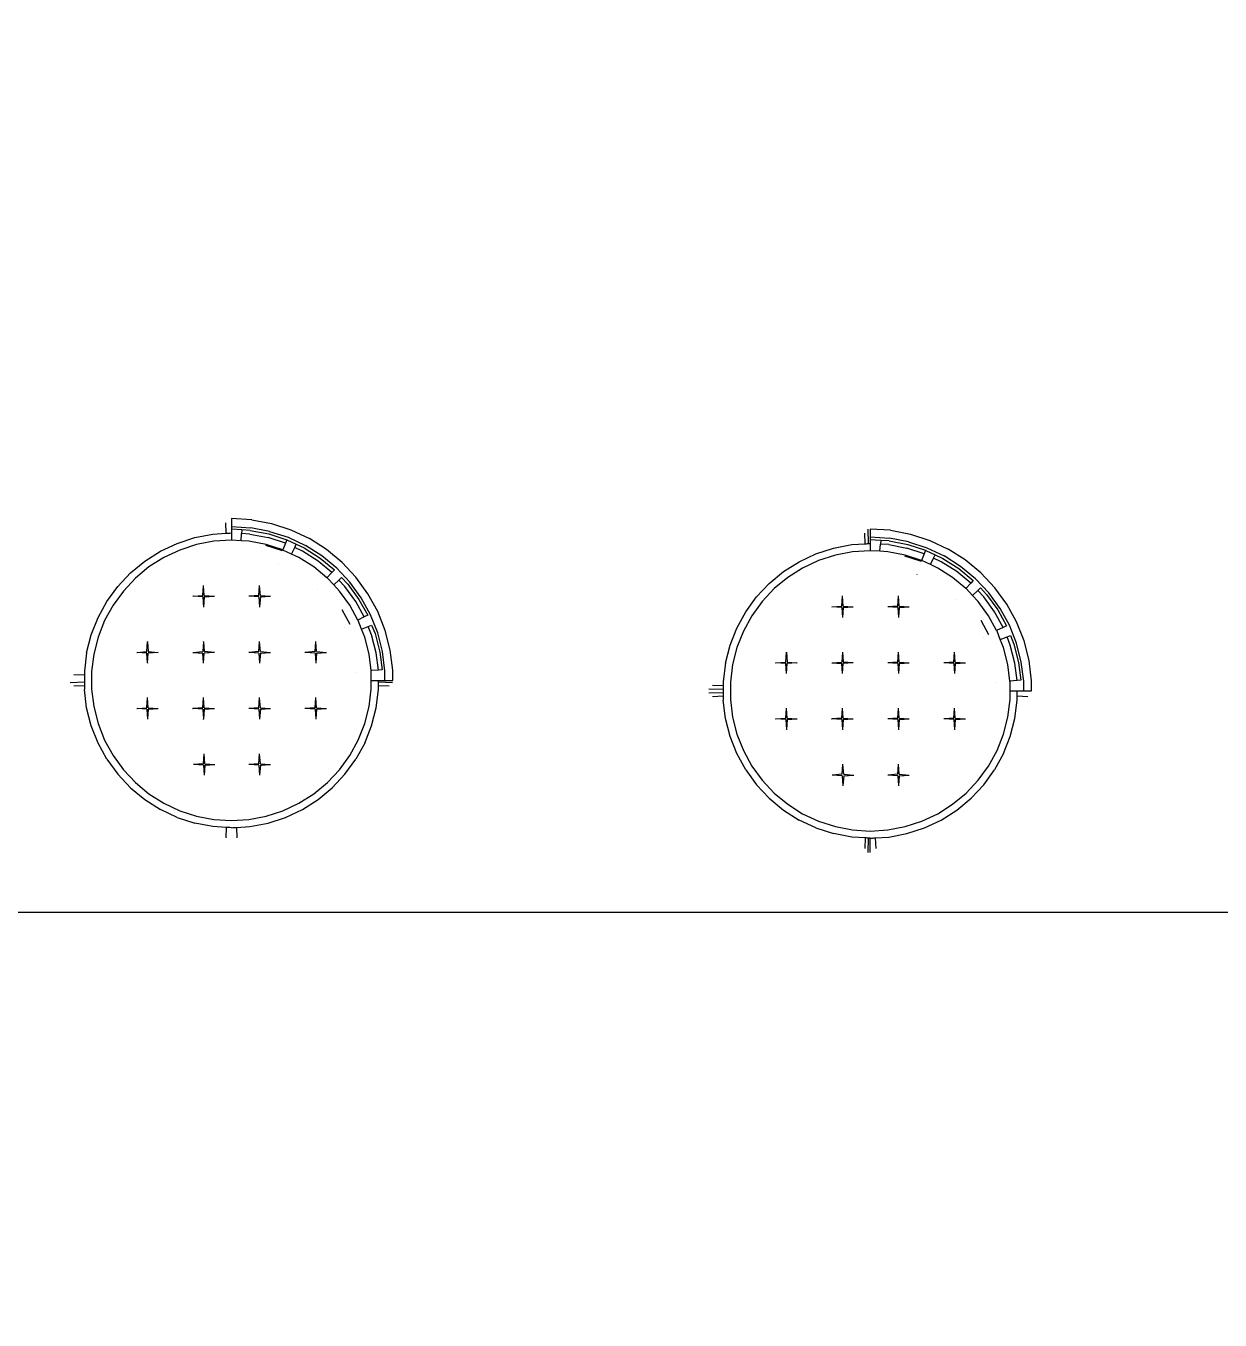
# Model space of a CAD drawing. Header units: millimetres. Extents: x -1966 to 205283, y -140015 to 7000.
# Drawn here: x 94343 to 96004, y -16524 to -14724 of the extents above; entities that cross this region are included whole.
import ezdxf

# ---------------------------------------------------------------- set-up
doc = ezdxf.new("R2010")
doc.units = ezdxf.units.MM
doc.header["$LTSCALE"] = 1000
doc.layers.add('草图平面 01', color=7, linetype='Continuous')

msp = doc.modelspace()

# ---------------------------------------------------------------- hatches: boundary and pattern name
h = msp.add_hatch()
h.set_pattern_fill('ANSI32', color=256)
h.set_pattern_definition([(45, (-300.8124, 21923.082), (-3.36759605, 3.36759605), []), (45, (-298.5674, 21923.082), (-3.36759605, 3.36759605), [])])
h.paths.add_polyline_path([(91775.1, -11556.3), (85475.1, -11556.3), (85475.1, -14456.3), (85675.1, -14456.3), (85675.1, -13956.3), (85675.1, -11756.3), (91775.1, -11756.3)])
h.paths.add_polyline_path([(85475.1, -17576.5), (85475.1, -17713.6, 0.468176), (88775.1, -22150.7), (90477.3, -25756.3), (91477.3, -25756.3), (96875.1, -25756.3), (96875.1, -25656.3), (96875.1, -25556.3), (90698.4, -25556.3), (90602.7, -25556.3), (88975.1, -22156.3), (88975.1, -21156.3), (88775.1, -21156.3), (88775.1, -21950.4, -0.465706), (85665.7, -17776.5), (87775.1, -17776.5), (87775.1, -17576.5), (85668.5, -17576.5), (85675.1, -17076.5), (85675.1, -15356.3), (85475.1, -15356.3)])
h.paths.add_polyline_path([(100725.1, -25556.3), (98875.1, -25556.3), (98875.1, -25756.3), (101675.1, -25756.3), (101675.1, -25356.3), (101475.1, -25356.3), (101475.1, -25556.3)])
h.paths.add_polyline_path([(101675.1, -11556.3), (101275.1, -11556.3), (101275.1, -11756.3), (101475.1, -11756.3), (101475.1, -11956.3), (101675.1, -11956.3)])

# ---------------------------------------------------------------- linework, layer by layer
for p, q in [((94621.6, -15429.3), (94621.1, -15414.6)), ((94628.8, -15408.9), (94628.8, -15419.8)), ((94657, -15410.6), (94628.8, -15408.9)), ((94628.8, -15419.8), (94628.8, -15423.7)), ((94628.8, -15419.8), (94655.6, -15421.5)), ((94643.4, -15424.7), (94628.8, -15423.7)), ((94628.8, -15423.7), (94628.8, -15428.9)), ((94643.4, -15424.7), (94643, -15429.8)), ((94655.1, -15425.4), (94643.4, -15424.7)), ((94655.1, -15425.4), (94681, -15430.3)), ((94682, -15426.6), (94655.6, -15421.5)), ((94657, -15410.6), (94684.7, -15415.9)), ((94684.7, -15415.9), (94711.6, -15424.7)), ((94711.6, -15424.7), (94737.2, -15436.7)), ((95515.3, -15443.6), (95514.6, -15423.8)), ((95517.5, -15423.5), (95517.5, -15434.4)), ((95545.7, -15425.2), (95517.5, -15423.5)), ((95545.7, -15425.2), (95573.4, -15430.5)), ((94530, -15454.2), (94553.3, -15443.3)), ((94553.3, -15443.3), (94577.8, -15435.3)), ((94577.8, -15435.3), (94603.1, -15430.5)), ((94604.3, -15440.4), (94580.3, -15445)), ((94603.1, -15430.5), (94621.6, -15429.3)), ((94628.8, -15438.9), (94604.3, -15440.4)), ((94621.6, -15429.3), (94621.9, -15429.3)), ((94621.9, -15429.3), (94622.6, -15429.3)), ((94622.6, -15429.3), (94623.7, -15429.2)), ((94623.7, -15429.2), (94625.1, -15429.1)), ((94625.1, -15429.1), (94626.6, -15429)), ((94626.6, -15429), (94628.8, -15428.9)), ((94628.8, -15428.9), (94628.8, -15438.9)), ((94642.3, -15439.7), (94628.8, -15438.9)), ((94642.3, -15439.7), (94643, -15429.8)), ((94653.2, -15440.4), (94642.3, -15439.7)), ((94654.5, -15430.5), (94643, -15429.8)), ((94677.3, -15445), (94653.2, -15440.4)), ((94654.5, -15430.5), (94679.7, -15435.3)), ((94703.9, -15443.2), (94679.7, -15435.3)), ((94681, -15430.3), (94705.8, -15438.4)), ((94682, -15426.6), (94707.6, -15434.9)), ((94703.9, -15443.2), (94700.2, -15452.5)), ((94705.8, -15438.4), (94703.9, -15443.2)), ((94705.8, -15438.4), (94706.1, -15438.5)), ((94706.1, -15438.5), (94719.1, -15444.6)), ((94707.6, -15434.9), (94731.9, -15446.3)), ((94761, -15451.8), (94737.2, -15436.7)), ((95491.8, -15445.1), (95510.3, -15443.9)), ((95510.3, -15443.9), (95509.8, -15429.2)), ((95510.3, -15443.9), (95510.6, -15443.9)), ((95510.6, -15443.9), (95511.3, -15443.9)), ((95511.3, -15443.9), (95512.4, -15443.8)), ((95512.4, -15443.8), (95513.8, -15443.7)), ((95513.8, -15443.7), (95515.3, -15443.6)), ((95515.3, -15443.6), (95517.5, -15443.5)), ((95517.5, -15434.4), (95517.5, -15438.3)), ((95517.5, -15434.4), (95544.3, -15436.1)), ((95532.1, -15439.3), (95517.5, -15438.3)), ((95517.5, -15438.3), (95517.5, -15443.5)), ((95517.5, -15443.5), (95517.5, -15453.5)), ((95531, -15454.3), (95531.7, -15444.4)), ((95532.1, -15439.3), (95531.7, -15444.4)), ((95543.2, -15445.1), (95531.7, -15444.4)), ((95543.8, -15440), (95532.1, -15439.3)), ((95543.8, -15440), (95569.7, -15444.9)), ((95570.7, -15441.2), (95544.3, -15436.1)), ((95570.7, -15441.2), (95596.3, -15449.5)), ((95573.4, -15430.5), (95600.3, -15439.3)), ((95600.3, -15439.3), (95625.9, -15451.3)), ((94508.3, -15468), (94530, -15454.2)), ((94557, -15452.6), (94534.8, -15463)), ((94580.3, -15445), (94557, -15452.6)), ((94700, -15453.9), (94676.9, -15446.4)), ((94700.2, -15452.5), (94677.3, -15445)), ((94700.5, -15452.6), (94700.2, -15452.5)), ((94712.5, -15458.2), (94700.5, -15452.6)), ((94712.5, -15458.2), (94716.8, -15449.2)), ((94722.7, -15463), (94712.5, -15458.2)), ((94716.8, -15449.2), (94719.1, -15444.6)), ((94727.5, -15454.2), (94716.8, -15449.2)), ((94719.1, -15444.6), (94730, -15449.7)), ((94749.3, -15468), (94727.5, -15454.2)), ((94730, -15449.7), (94752.3, -15463.9)), ((94754.6, -15460.7), (94731.9, -15446.3)), ((94775.3, -15477.9), (94754.6, -15460.7)), ((94782.8, -15469.9), (94761, -15451.8)), ((95418.7, -15468.8), (95442, -15457.9)), ((95442, -15457.9), (95466.5, -15449.9)), ((95469, -15459.6), (95445.7, -15467.2)), ((95466.5, -15449.9), (95491.8, -15445.1)), ((95493, -15455), (95469, -15459.6)), ((95517.5, -15453.5), (95493, -15455)), ((95531, -15454.3), (95517.5, -15453.5)), ((95541.9, -15455), (95531, -15454.3)), ((95566, -15459.6), (95541.9, -15455)), ((95543.2, -15445.1), (95568.5, -15449.9)), ((95588.7, -15468.5), (95565.6, -15461)), ((95588.9, -15467.1), (95566, -15459.6)), ((95592.6, -15457.8), (95568.5, -15449.9)), ((95569.7, -15444.9), (95594.5, -15453)), ((95592.6, -15457.8), (95588.9, -15467.1)), ((95594.5, -15453), (95592.6, -15457.8)), ((95594.5, -15453), (95594.8, -15453.1)), ((95594.8, -15453.1), (95607.8, -15459.2)), ((95596.3, -15449.5), (95620.6, -15460.9)), ((95605.6, -15463.8), (95607.8, -15459.2)), ((95607.8, -15459.2), (95618.7, -15464.3)), ((95643.3, -15475.3), (95620.6, -15460.9)), ((95649.7, -15466.4), (95625.9, -15451.3)), ((94488.4, -15484.4), (94508.3, -15468)), ((94514.1, -15476.1), (94495.3, -15491.7)), ((94534.8, -15463), (94514.1, -15476.1)), ((94693.8, -15472.2), (94693.8, -15472.3)), ((94743.4, -15476.1), (94722.7, -15463)), ((94761.7, -15491.3), (94743.4, -15476.1)), ((94768.5, -15484), (94749.3, -15468)), ((94752.3, -15463.9), (94772, -15480.2)), ((94772, -15480.2), (94768.5, -15484)), ((94793.7, -15497.4), (94775.3, -15477.9)), ((94802.1, -15490.5), (94782.8, -15469.9)), ((95397, -15482.6), (95418.7, -15468.8)), ((95423.5, -15477.6), (95402.9, -15490.7)), ((95445.7, -15467.2), (95423.5, -15477.6)), ((95589.3, -15467.2), (95588.9, -15467.1)), ((95601.3, -15472.8), (95589.3, -15467.2)), ((95601.3, -15472.8), (95605.6, -15463.8)), ((95611.4, -15477.6), (95601.3, -15472.8)), ((95616.2, -15468.8), (95605.6, -15463.8)), ((95632.1, -15490.7), (95611.4, -15477.6)), ((95638, -15482.6), (95616.2, -15468.8)), ((95618.7, -15464.3), (95641, -15478.5)), ((95641, -15478.5), (95660.8, -15494.8)), ((95664, -15492.5), (95643.3, -15475.3)), ((95671.5, -15484.5), (95649.7, -15466.4)), ((94470.8, -15503.2), (94488.4, -15484.4)), ((94495.3, -15491.7), (94478.5, -15509.6)), ((94768.5, -15484), (94761.7, -15491.3)), ((94762.3, -15491.7), (94761.7, -15491.3)), ((94771.1, -15501.1), (94762.3, -15491.7)), ((94771.1, -15501.1), (94778.4, -15494.3)), ((94778.4, -15494.3), (94782.1, -15490.8)), ((94786.7, -15503.2), (94778.4, -15494.3)), ((94782.1, -15490.8), (94790.7, -15499.9)), ((94809.5, -15519.2), (94793.7, -15497.4)), ((94818.7, -15513.3), (94802.1, -15490.5)), ((95377.1, -15499), (95397, -15482.6)), ((95402.9, -15490.7), (95384, -15506.3)), ((95582.5, -15486.8), (95582.5, -15486.9)), ((95650.4, -15505.9), (95632.1, -15490.7)), ((95657.3, -15498.6), (95638, -15482.6)), ((95660.8, -15494.8), (95657.3, -15498.6)), ((95682.4, -15512), (95664, -15492.5)), ((95690.8, -15505), (95671.5, -15484.5)), ((94455.7, -15524), (94470.8, -15503.2)), ((94478.5, -15509.6), (94464.1, -15529.4)), ((94575.5, -15516.9), (94589.1, -15515.9)), ((94589.1, -15515.9), (94590.1, -15502.2)), ((94590.1, -15502.2), (94590.1, -15501.9)), ((94591.1, -15515.9), (94590.1, -15502.2)), ((94591.1, -15515.9), (94604.8, -15516.9)), ((94667.1, -15515.9), (94653.5, -15516.9)), ((94667.1, -15515.9), (94668.1, -15502.2)), ((94668.1, -15502.2), (94668.1, -15501.9)), ((94669.1, -15515.9), (94668.1, -15502.2)), ((94669.1, -15515.9), (94682.8, -15516.9)), ((94748.5, -15507.3), (94748.5, -15507.3)), ((94779, -15509.6), (94771.1, -15501.1)), ((94793.4, -15529.4), (94779, -15509.6)), ((94801.9, -15524), (94786.7, -15503.2)), ((94790.7, -15499.9), (94806.2, -15521.3)), ((94832.3, -15538.1), (94818.7, -15513.3)), ((95359.5, -15517.8), (95377.1, -15499)), ((95384, -15506.3), (95367.2, -15524.2)), ((95478.9, -15516.8), (95478.9, -15516.5)), ((95556.9, -15516.8), (95556.9, -15516.5)), ((95657.3, -15498.6), (95650.4, -15505.9)), ((95651, -15506.3), (95650.4, -15505.9)), ((95659.8, -15515.7), (95651, -15506.3)), ((95659.8, -15515.7), (95667.1, -15508.9)), ((95667.7, -15524.2), (95659.8, -15515.7)), ((95667.1, -15508.9), (95670.9, -15505.4)), ((95675.4, -15517.8), (95667.1, -15508.9)), ((95670.9, -15505.4), (95679.4, -15514.5)), ((95679.4, -15514.5), (95694.9, -15535.9)), ((95698.2, -15533.8), (95682.4, -15512)), ((95707.4, -15527.9), (95690.8, -15505)), ((94443.3, -15546.6), (94455.7, -15524)), ((94464.1, -15529.4), (94452.3, -15550.8)), ((94575.5, -15516.9), (94575.1, -15516.9)), ((94589.1, -15517.9), (94575.5, -15516.9)), ((94589.1, -15517.9), (94590.1, -15531.9)), ((94591.1, -15517.9), (94590.1, -15531.9)), ((94591.1, -15517.9), (94604.8, -15516.9)), ((94604.8, -15516.9), (94605.1, -15516.9)), ((94653.5, -15516.9), (94653.1, -15516.9)), ((94667.1, -15517.9), (94653.5, -15516.9)), ((94667.1, -15517.9), (94668.1, -15531.5)), ((94669.1, -15517.9), (94668.1, -15531.5)), ((94668.1, -15531.5), (94668.1, -15531.9)), ((94669.1, -15517.9), (94682.8, -15516.9)), ((94682.8, -15516.9), (94683.1, -15516.9)), ((94804.7, -15550), (94793.4, -15529.4)), ((94813.7, -15545.6), (94801.9, -15524)), ((94806.2, -15521.3), (94818.4, -15543.4)), ((94822.4, -15542.7), (94809.5, -15519.2)), ((95344.4, -15538.6), (95359.5, -15517.8)), ((95367.2, -15524.2), (95352.8, -15544)), ((95464.2, -15531.5), (95463.9, -15531.5)), ((95464.2, -15531.5), (95477.9, -15530.5)), ((95477.9, -15532.5), (95464.2, -15531.5)), ((95477.9, -15530.5), (95478.9, -15516.8)), ((95477.9, -15532.5), (95478.9, -15546.5)), ((95479.9, -15530.5), (95478.9, -15516.8)), ((95479.9, -15532.5), (95478.9, -15546.5)), ((95479.9, -15530.5), (95493.5, -15531.5)), ((95479.9, -15532.5), (95493.5, -15531.5)), ((95493.5, -15531.5), (95493.9, -15531.5)), ((95542.2, -15531.5), (95541.9, -15531.5)), ((95555.9, -15530.5), (95542.2, -15531.5)), ((95555.9, -15532.5), (95542.2, -15531.5)), ((95555.9, -15530.5), (95556.9, -15516.8)), ((95555.9, -15532.5), (95556.9, -15546.1)), ((95557.9, -15530.5), (95556.9, -15516.8)), ((95557.9, -15532.5), (95556.9, -15546.1)), ((95557.9, -15530.5), (95571.5, -15531.5)), ((95557.9, -15532.5), (95571.5, -15531.5)), ((95571.5, -15531.5), (95571.9, -15531.5)), ((95637.2, -15521.9), (95637.2, -15521.9)), ((95682.1, -15544), (95667.7, -15524.2)), ((95690.6, -15538.6), (95675.4, -15517.8)), ((95711.1, -15557.3), (95698.2, -15533.8)), ((95721.1, -15552.7), (95707.4, -15527.9)), ((94433.8, -15570.5), (94443.3, -15546.6)), ((94452.3, -15550.8), (94443.3, -15573.6)), ((94794, -15556.1), (94782.9, -15536)), ((94813.7, -15545.6), (94804.7, -15550)), ((94805.2, -15550.8), (94804.7, -15550)), ((94809.8, -15562.5), (94805.2, -15550.8)), ((94818.4, -15543.4), (94813.7, -15545.6)), ((94832.3, -15567.7), (94822.4, -15542.7)), ((94842.8, -15564.3), (94832.3, -15538.1)), ((95332, -15561.2), (95344.4, -15538.6)), ((95352.8, -15544), (95341, -15565.4)), ((95556.9, -15546.1), (95556.9, -15546.5)), ((95682.7, -15570.7), (95671.7, -15550.6)), ((95693.4, -15564.5), (95682.1, -15544)), ((95702.4, -15560.2), (95690.6, -15538.6)), ((95694.9, -15535.9), (95707.1, -15558)), ((94427.4, -15595.5), (94433.8, -15570.5)), ((94786.5, -15559.9), (94786.5, -15560)), ((94809.8, -15562.5), (94819.1, -15558.9)), ((94814.2, -15573.6), (94809.8, -15562.5)), ((94819.1, -15558.9), (94823.9, -15557)), ((94823.7, -15570.5), (94819.1, -15558.9)), ((94830.1, -15595.5), (94823.7, -15570.5)), ((94823.9, -15557), (94828.6, -15568.9)), ((94828.6, -15568.9), (94835.2, -15594.5)), ((94839, -15593.8), (94832.3, -15567.7)), ((94849.8, -15591.7), (94842.8, -15564.3)), ((95322.5, -15585.1), (95332, -15561.2)), ((95341, -15565.4), (95332, -15588.2)), ((95702.4, -15560.2), (95693.4, -15564.5)), ((95693.9, -15565.4), (95693.4, -15564.5)), ((95698.5, -15577.1), (95693.9, -15565.4)), ((95707.1, -15558), (95702.4, -15560.2)), ((95721, -15582.3), (95711.1, -15557.3)), ((95731.5, -15578.9), (95721.1, -15552.7)), ((94443.3, -15573.6), (94437.2, -15597.3)), ((94511.1, -15593.9), (94512.1, -15580.2)), ((94512.1, -15579.9), (94512.1, -15580.2)), ((94512.1, -15580.2), (94513.1, -15593.9)), ((94590.1, -15580.2), (94589.1, -15593.9)), ((94590.1, -15580.2), (94590.1, -15579.9)), ((94590.1, -15580.2), (94591.1, -15593.9)), ((94667.1, -15593.9), (94668.1, -15580.2)), ((94668.1, -15580.2), (94668.1, -15579.9)), ((94669.1, -15593.9), (94668.1, -15580.2)), ((94745.1, -15593.9), (94746.1, -15580.2)), ((94746.1, -15580.2), (94746.1, -15579.9)), ((94747.1, -15593.9), (94746.1, -15580.2)), ((94820.3, -15597.3), (94814.2, -15573.6)), ((95316.1, -15610.1), (95322.5, -15585.1)), ((95332, -15588.2), (95325.9, -15611.9)), ((95675.3, -15574.5), (95675.2, -15574.5)), ((95698.5, -15577.1), (95707.8, -15573.5)), ((95702.9, -15588.2), (95698.5, -15577.1)), ((95709, -15611.9), (95702.9, -15588.2)), ((95707.8, -15573.5), (95712.6, -15571.6)), ((95712.4, -15585.1), (95707.8, -15573.5)), ((95718.8, -15610.1), (95712.4, -15585.1)), ((95712.6, -15571.6), (95717.3, -15583.5)), ((95717.3, -15583.5), (95723.9, -15609.1)), ((95727.7, -15608.4), (95721, -15582.3)), ((95738.5, -15606.3), (95731.5, -15578.9)), ((94427.4, -15595.5), (94424.2, -15621)), ((94437.2, -15597.3), (94434.1, -15621.6)), ((94497.1, -15594.9), (94497.5, -15594.9)), ((94497.5, -15594.9), (94511.1, -15593.9)), ((94511.1, -15595.9), (94497.5, -15594.9)), ((94512.1, -15609.5), (94511.1, -15595.9)), ((94512.1, -15609.5), (94513.1, -15595.9)), ((94513.1, -15593.9), (94526.8, -15594.9)), ((94526.8, -15594.9), (94513.1, -15595.9)), ((94526.8, -15594.9), (94527.1, -15594.9)), ((94575.1, -15594.9), (94575.5, -15594.9)), ((94575.5, -15594.9), (94589.1, -15593.9)), ((94575.5, -15594.9), (94589.1, -15595.9)), ((94590.1, -15609.5), (94589.1, -15595.9)), ((94590.1, -15609.5), (94591.1, -15595.9)), ((94604.8, -15594.9), (94591.1, -15593.9)), ((94604.8, -15594.9), (94591.1, -15595.9)), ((94605.1, -15594.9), (94604.8, -15594.9)), ((94653.5, -15594.9), (94653.1, -15594.9)), ((94667.1, -15593.9), (94653.5, -15594.9)), ((94667.1, -15595.9), (94653.5, -15594.9)), ((94667.1, -15595.9), (94668.1, -15609.5)), ((94669.1, -15595.9), (94668.1, -15609.5)), ((94669.1, -15593.9), (94682.8, -15594.9)), ((94669.1, -15595.9), (94682.8, -15594.9)), ((94682.8, -15594.9), (94683.1, -15594.9)), ((94731.5, -15594.9), (94731.1, -15594.9)), ((94745.1, -15593.9), (94731.5, -15594.9)), ((94745.1, -15595.9), (94731.5, -15594.9)), ((94745.1, -15595.9), (94746.1, -15609.5)), ((94747.1, -15595.9), (94746.1, -15609.5)), ((94747.1, -15593.9), (94760.8, -15594.9)), ((94747.1, -15595.9), (94760.8, -15594.9)), ((94760.8, -15594.9), (94761.1, -15594.9)), ((94823.2, -15620.3), (94820.3, -15597.3)), ((94833.2, -15619.6), (94830.1, -15595.5)), ((94835.2, -15594.5), (94838.3, -15619.2)), ((94842.4, -15620.4), (94839, -15593.8)), ((94853.3, -15619.7), (94849.8, -15591.7)), ((95399.9, -15608.5), (95400.9, -15594.8)), ((95400.9, -15594.5), (95400.9, -15594.8)), ((95400.9, -15594.8), (95401.9, -15608.5)), ((95478.9, -15594.8), (95477.9, -15608.5)), ((95478.9, -15594.8), (95478.9, -15594.5)), ((95478.9, -15594.8), (95479.9, -15608.5)), ((95555.9, -15608.5), (95556.9, -15594.8)), ((95556.9, -15594.8), (95556.9, -15594.5)), ((95557.9, -15608.5), (95556.9, -15594.8)), ((95633.9, -15608.5), (95634.9, -15594.8)), ((95634.9, -15594.8), (95634.9, -15594.5)), ((95635.9, -15608.5), (95634.9, -15594.8)), ((95742, -15634.3), (95738.5, -15606.3)), ((94424.2, -15621), (94424.2, -15626.7)), ((94434.1, -15621.6), (94434.1, -15646.1)), ((94512.1, -15609.5), (94512.1, -15609.9)), ((94590.1, -15609.9), (94590.1, -15609.5)), ((94668.1, -15609.5), (94668.1, -15609.9)), ((94746.1, -15609.5), (94746.1, -15609.9)), ((94802.6, -15622.9), (94802.6, -15622.9)), ((94833.2, -15619.6), (94823.2, -15620.3)), ((94823.4, -15621.6), (94823.2, -15620.3)), ((94823.4, -15633.9), (94823.4, -15621.6)), ((94838.3, -15619.2), (94833.2, -15619.6)), ((94842.4, -15633.9), (94842.4, -15620.4)), ((94853.3, -15633.9), (94853.3, -15619.7)), ((95316.1, -15610.1), (95312.9, -15635.6)), ((95325.9, -15611.9), (95322.9, -15636.2)), ((95385.9, -15609.5), (95386.2, -15609.5)), ((95386.2, -15609.5), (95399.9, -15608.5)), ((95399.9, -15610.5), (95386.2, -15609.5)), ((95400.9, -15624.1), (95399.9, -15610.5)), ((95400.9, -15624.1), (95401.9, -15610.5)), ((95400.9, -15624.1), (95400.9, -15624.5)), ((95401.9, -15608.5), (95415.5, -15609.5)), ((95415.5, -15609.5), (95401.9, -15610.5)), ((95415.5, -15609.5), (95415.9, -15609.5)), ((95463.9, -15609.5), (95464.2, -15609.5)), ((95464.2, -15609.5), (95477.9, -15608.5)), ((95464.2, -15609.5), (95477.9, -15610.5)), ((95478.9, -15624.1), (95477.9, -15610.5)), ((95478.9, -15624.1), (95479.9, -15610.5)), ((95478.9, -15624.5), (95478.9, -15624.1)), ((95493.5, -15609.5), (95479.9, -15608.5)), ((95493.5, -15609.5), (95479.9, -15610.5)), ((95493.9, -15609.5), (95493.5, -15609.5)), ((95542.2, -15609.5), (95541.9, -15609.5)), ((95555.9, -15608.5), (95542.2, -15609.5)), ((95555.9, -15610.5), (95542.2, -15609.5)), ((95555.9, -15610.5), (95556.9, -15624.1)), ((95557.9, -15610.5), (95556.9, -15624.1)), ((95556.9, -15624.1), (95556.9, -15624.5)), ((95557.9, -15608.5), (95571.5, -15609.5)), ((95557.9, -15610.5), (95571.5, -15609.5)), ((95571.5, -15609.5), (95571.9, -15609.5)), ((95620.2, -15609.5), (95619.9, -15609.5)), ((95633.9, -15608.5), (95620.2, -15609.5)), ((95633.9, -15610.5), (95620.2, -15609.5)), ((95633.9, -15610.5), (95634.9, -15624.1)), ((95635.9, -15610.5), (95634.9, -15624.1)), ((95634.9, -15624.1), (95634.9, -15624.5)), ((95635.9, -15608.5), (95649.5, -15609.5)), ((95635.9, -15610.5), (95649.5, -15609.5)), ((95649.5, -15609.5), (95649.9, -15609.5)), ((95711.9, -15634.9), (95709, -15611.9)), ((95721.9, -15634.2), (95718.8, -15610.1)), ((95723.9, -15609.1), (95727, -15633.8)), ((95731.1, -15635), (95727.7, -15608.4)), ((94404.4, -15636.7), (94424.2, -15636)), ((94424.2, -15626.7), (94409.5, -15626.2)), ((94409.5, -15641.5), (94424.2, -15641)), ((94424.2, -15626.7), (94424.2, -15627)), ((94424.2, -15627), (94424.2, -15627.7)), ((94424.2, -15627.7), (94424.2, -15628.8)), ((94424.2, -15628.8), (94424.2, -15630.2)), ((94424.2, -15630.2), (94424.2, -15631.7)), ((94424.2, -15631.7), (94424.2, -15636)), ((94424.2, -15636), (94424.2, -15637.6)), ((94424.2, -15637.6), (94424.2, -15639)), ((94424.2, -15639), (94424.2, -15640.1)), ((94424.2, -15640.1), (94424.2, -15640.8)), ((94424.2, -15640.8), (94424.2, -15641)), ((94424.2, -15641), (94424.2, -15646.7)), ((94823.4, -15633.9), (94833.4, -15633.9)), ((94823.4, -15646.1), (94823.4, -15633.9)), ((94833.4, -15633.9), (94842.4, -15633.9)), ((94833.4, -15636), (94833.4, -15633.9)), ((94833.4, -15637.6), (94833.4, -15636)), ((94833.4, -15636), (94853.1, -15636.7)), ((94833.4, -15639), (94833.4, -15637.6)), ((94833.4, -15640.1), (94833.4, -15639)), ((94833.4, -15640.8), (94833.4, -15640.1)), ((94833.4, -15641), (94833.4, -15640.8)), ((94833.4, -15646.7), (94833.4, -15641)), ((94833.4, -15641), (94848.1, -15641.5)), ((94842.4, -15633.9), (94853.3, -15633.9)), ((95312.9, -15641.3), (95298.2, -15640.8)), ((95312.9, -15635.6), (95312.9, -15641.3)), ((95312.9, -15641.3), (95312.9, -15641.6)), ((95312.9, -15641.6), (95312.9, -15642.3)), ((95312.9, -15642.3), (95312.9, -15643.4)), ((95322.9, -15636.2), (95322.9, -15660.7)), ((95691.4, -15637.5), (95691.3, -15637.5)), ((95721.9, -15634.2), (95711.9, -15634.9)), ((95712.1, -15636.2), (95711.9, -15634.9)), ((95712.1, -15648.5), (95712.1, -15636.2)), ((95727, -15633.8), (95721.9, -15634.2)), ((95731.1, -15648.5), (95731.1, -15635)), ((95742, -15648.5), (95742, -15634.3)), ((94427.4, -15672.3), (94424.2, -15646.7)), ((94434.1, -15646.1), (94437.2, -15670.4)), ((94511.1, -15671.9), (94512.1, -15658.2)), ((94512.1, -15658.2), (94512.1, -15657.9)), ((94513.1, -15671.9), (94512.1, -15658.2)), ((94589.1, -15671.9), (94590.1, -15658.2)), ((94590.1, -15658.2), (94590.1, -15657.9)), ((94591.1, -15671.9), (94590.1, -15658.2)), ((94667.1, -15671.9), (94668.1, -15658.2)), ((94668.1, -15658.2), (94668.1, -15657.9)), ((94669.1, -15671.9), (94668.1, -15658.2)), ((94745.1, -15671.9), (94746.1, -15658.2)), ((94746.1, -15658.2), (94746.1, -15657.9)), ((94747.1, -15671.9), (94746.1, -15658.2)), ((94820.3, -15670.4), (94823.4, -15646.1)), ((94830.1, -15672.3), (94833.4, -15646.7)), ((95293.1, -15645.6), (95312.9, -15646.3)), ((95293.1, -15651.3), (95312.9, -15650.6)), ((95298.2, -15656.1), (95312.9, -15655.6)), ((95312.9, -15643.4), (95312.9, -15644.8)), ((95312.9, -15644.8), (95312.9, -15646.3)), ((95312.9, -15646.3), (95312.9, -15650.6)), ((95312.9, -15650.6), (95312.9, -15652.2)), ((95312.9, -15652.2), (95312.9, -15653.6)), ((95312.9, -15653.6), (95312.9, -15654.7)), ((95312.9, -15654.7), (95312.9, -15655.4)), ((95312.9, -15655.4), (95312.9, -15655.6)), ((95312.9, -15655.6), (95312.9, -15661.3)), ((95712.1, -15648.5), (95722.1, -15648.5)), ((95712.1, -15660.7), (95712.1, -15648.5)), ((95722.1, -15648.5), (95731.1, -15648.5)), ((95722.1, -15650.6), (95722.1, -15648.5)), ((95722.1, -15652.2), (95722.1, -15650.6)), ((95722.1, -15653.6), (95722.1, -15652.2)), ((95722.1, -15654.7), (95722.1, -15653.6)), ((95722.1, -15655.4), (95722.1, -15654.7)), ((95722.1, -15655.6), (95722.1, -15655.4)), ((95722.1, -15661.3), (95722.1, -15655.6)), ((95722.1, -15655.6), (95736.8, -15656.1)), ((95731.1, -15648.5), (95742, -15648.5)), ((94433.8, -15697.2), (94427.4, -15672.3)), ((94437.2, -15670.4), (94443.3, -15694.1)), ((94497.1, -15672.9), (94497.5, -15672.9)), ((94497.5, -15672.9), (94511.1, -15671.9)), ((94511.1, -15673.9), (94497.5, -15672.9)), ((94511.1, -15673.9), (94512.1, -15687.5)), ((94513.1, -15673.9), (94512.1, -15687.5)), ((94513.1, -15671.9), (94526.8, -15672.9)), ((94513.1, -15673.9), (94526.8, -15672.9)), ((94526.8, -15672.9), (94527.1, -15672.9)), ((94574.8, -15672.9), (94575.1, -15672.9)), ((94575.5, -15672.9), (94575.1, -15672.9)), ((94589.1, -15671.9), (94575.5, -15672.9)), ((94589.1, -15673.9), (94575.5, -15672.9)), ((94589.1, -15673.9), (94590.1, -15687.5)), ((94591.1, -15673.9), (94590.1, -15687.5)), ((94591.1, -15671.9), (94604.8, -15672.9)), ((94591.1, -15673.9), (94604.8, -15672.9)), ((94604.8, -15672.9), (94605.1, -15672.9)), ((94653.5, -15672.9), (94653.1, -15672.9)), ((94667.1, -15671.9), (94653.5, -15672.9)), ((94667.1, -15673.9), (94653.5, -15672.9)), ((94667.1, -15673.9), (94668.1, -15687.5)), ((94669.1, -15673.9), (94668.1, -15687.5)), ((94669.1, -15671.9), (94682.8, -15672.9)), ((94669.1, -15673.9), (94682.8, -15672.9)), ((94682.8, -15672.9), (94683.1, -15672.9)), ((94731.5, -15672.9), (94731.1, -15672.9)), ((94745.1, -15671.9), (94731.5, -15672.9)), ((94745.1, -15673.9), (94731.5, -15672.9)), ((94745.1, -15673.9), (94746.1, -15687.5)), ((94747.1, -15673.9), (94746.1, -15687.5)), ((94747.1, -15671.9), (94760.8, -15672.9)), ((94747.1, -15673.9), (94760.8, -15672.9)), ((94760.8, -15672.9), (94761.1, -15672.9)), ((94814.2, -15694.1), (94820.3, -15670.4)), ((94823.7, -15697.2), (94830.1, -15672.3)), ((95316.1, -15686.9), (95312.9, -15661.3)), ((95322.9, -15660.7), (95325.9, -15685)), ((95399.9, -15686.5), (95400.9, -15672.8)), ((95400.9, -15672.8), (95400.9, -15672.5)), ((95401.9, -15686.5), (95400.9, -15672.8)), ((95477.9, -15686.5), (95478.9, -15672.8)), ((95478.9, -15672.8), (95478.9, -15672.5)), ((95479.9, -15686.5), (95478.9, -15672.8)), ((95555.9, -15686.5), (95556.9, -15672.8)), ((95556.9, -15672.8), (95556.9, -15672.5)), ((95557.9, -15686.5), (95556.9, -15672.8)), ((95633.9, -15686.5), (95634.9, -15672.8)), ((95634.9, -15672.8), (95634.9, -15672.5)), ((95635.9, -15686.5), (95634.9, -15672.8)), ((95709, -15685), (95712.1, -15660.7)), ((95718.8, -15686.9), (95722.1, -15661.3)), ((94443.3, -15694.1), (94452.3, -15716.9)), ((94512.1, -15687.5), (94512.1, -15687.9)), ((94590.1, -15687.5), (94590.1, -15687.9)), ((94590.1, -15688.2), (94590.1, -15687.9)), ((94668.1, -15687.5), (94668.1, -15687.9)), ((94746.1, -15687.5), (94746.1, -15687.9)), ((94805.2, -15716.9), (94814.2, -15694.1)), ((95322.5, -15711.8), (95316.1, -15686.9)), ((95325.9, -15685), (95332, -15708.7)), ((95385.9, -15687.5), (95386.2, -15687.5)), ((95386.2, -15687.5), (95399.9, -15686.5)), ((95399.9, -15688.5), (95386.2, -15687.5)), ((95399.9, -15688.5), (95400.9, -15702.1)), ((95401.9, -15688.5), (95400.9, -15702.1)), ((95401.9, -15686.5), (95415.5, -15687.5)), ((95401.9, -15688.5), (95415.5, -15687.5)), ((95415.5, -15687.5), (95415.9, -15687.5)), ((95463.5, -15687.5), (95463.9, -15687.5)), ((95464.2, -15687.5), (95463.9, -15687.5)), ((95477.9, -15686.5), (95464.2, -15687.5)), ((95477.9, -15688.5), (95464.2, -15687.5)), ((95477.9, -15688.5), (95478.9, -15702.1)), ((95479.9, -15688.5), (95478.9, -15702.1)), ((95479.9, -15686.5), (95493.5, -15687.5)), ((95479.9, -15688.5), (95493.5, -15687.5)), ((95493.5, -15687.5), (95493.9, -15687.5)), ((95542.2, -15687.5), (95541.9, -15687.5)), ((95555.9, -15686.5), (95542.2, -15687.5)), ((95555.9, -15688.5), (95542.2, -15687.5)), ((95555.9, -15688.5), (95556.9, -15702.1)), ((95557.9, -15688.5), (95556.9, -15702.1)), ((95557.9, -15686.5), (95571.5, -15687.5)), ((95557.9, -15688.5), (95571.5, -15687.5)), ((95571.5, -15687.5), (95571.9, -15687.5)), ((95620.2, -15687.5), (95619.9, -15687.5)), ((95633.9, -15686.5), (95620.2, -15687.5)), ((95633.9, -15688.5), (95620.2, -15687.5)), ((95633.9, -15688.5), (95634.9, -15702.1)), ((95635.9, -15688.5), (95634.9, -15702.1)), ((95635.9, -15686.5), (95649.5, -15687.5)), ((95635.9, -15688.5), (95649.5, -15687.5)), ((95649.5, -15687.5), (95649.9, -15687.5)), ((95702.9, -15708.7), (95709, -15685)), ((95712.4, -15711.8), (95718.8, -15686.9)), ((94443.3, -15721.2), (94433.8, -15697.2)), ((94814.3, -15721.2), (94823.7, -15697.2)), ((95332, -15735.8), (95322.5, -15711.8)), ((95332, -15708.7), (95341, -15731.5)), ((95400.9, -15702.1), (95400.9, -15702.5)), ((95478.9, -15702.1), (95478.9, -15702.5)), ((95478.9, -15702.8), (95478.9, -15702.5)), ((95556.9, -15702.1), (95556.9, -15702.5)), ((95634.9, -15702.1), (95634.9, -15702.5)), ((95693.9, -15731.5), (95702.9, -15708.7)), ((95703, -15735.8), (95712.4, -15711.8)), ((94455.7, -15743.7), (94443.3, -15721.2)), ((94452.3, -15716.9), (94464.1, -15738.4)), ((94793.4, -15738.4), (94805.2, -15716.9)), ((94814.3, -15721.2), (94801.9, -15743.7)), ((95341, -15731.5), (95352.8, -15753)), ((95682.1, -15753), (95693.9, -15731.5)), ((94455.7, -15743.7), (94470.8, -15764.5)), ((94464.1, -15738.4), (94478.5, -15758.2)), ((94589.9, -15749.9), (94576.2, -15750.9)), ((94589.9, -15749.9), (94590.9, -15736.2)), ((94590.9, -15736.2), (94590.9, -15735.9)), ((94591.9, -15749.9), (94590.9, -15736.2)), ((94591.9, -15749.9), (94605.5, -15750.9)), ((94667.1, -15749.9), (94653.5, -15750.9)), ((94667.1, -15749.9), (94668.1, -15736.2)), ((94668.1, -15736.2), (94668.1, -15735.9)), ((94669.1, -15749.9), (94668.1, -15736.2)), ((94669.1, -15749.9), (94682.8, -15750.9)), ((94779, -15758.2), (94793.4, -15738.4)), ((94786.7, -15764.5), (94801.9, -15743.7)), ((95344.4, -15758.3), (95332, -15735.8)), ((95479.6, -15750.8), (95479.6, -15750.5)), ((95556.9, -15750.8), (95556.9, -15750.5)), ((95703, -15735.8), (95690.6, -15758.3)), ((94488.4, -15783.3), (94470.8, -15764.5)), ((94478.5, -15758.2), (94495.3, -15776)), ((94576.2, -15750.9), (94575.9, -15750.9)), ((94589.9, -15751.9), (94576.2, -15750.9)), ((94589.9, -15751.9), (94590.9, -15765.5)), ((94591.9, -15751.9), (94590.9, -15765.5)), ((94590.9, -15765.5), (94590.9, -15765.9)), ((94591.9, -15751.9), (94605.5, -15750.9)), ((94605.5, -15750.9), (94605.9, -15750.9)), ((94653.5, -15750.9), (94653.1, -15750.9)), ((94667.1, -15751.9), (94653.5, -15750.9)), ((94667.1, -15751.9), (94668.1, -15765.5)), ((94669.1, -15751.9), (94668.1, -15765.5)), ((94668.1, -15765.5), (94668.1, -15765.9)), ((94669.1, -15751.9), (94682.8, -15750.9)), ((94682.8, -15750.9), (94683.1, -15750.9)), ((94762.3, -15776), (94779, -15758.2)), ((94769.1, -15783.3), (94786.7, -15764.5)), ((95344.4, -15758.3), (95359.5, -15779.1)), ((95352.8, -15753), (95367.2, -15772.8)), ((95464.9, -15765.5), (95464.6, -15765.5)), ((95478.6, -15764.5), (95464.9, -15765.5)), ((95478.6, -15766.5), (95464.9, -15765.5)), ((95478.6, -15764.5), (95479.6, -15750.8)), ((95478.6, -15766.5), (95479.6, -15780.1)), ((95480.6, -15764.5), (95479.6, -15750.8)), ((95480.6, -15766.5), (95479.6, -15780.1)), ((95480.6, -15764.5), (95494.2, -15765.5)), ((95480.6, -15766.5), (95494.2, -15765.5)), ((95494.2, -15765.5), (95494.6, -15765.5)), ((95542.2, -15765.5), (95541.9, -15765.5)), ((95555.9, -15764.5), (95542.2, -15765.5)), ((95555.9, -15766.5), (95542.2, -15765.5)), ((95555.9, -15764.5), (95556.9, -15750.8)), ((95555.9, -15766.5), (95556.9, -15780.1)), ((95557.9, -15764.5), (95556.9, -15750.8)), ((95557.9, -15766.5), (95556.9, -15780.1)), ((95557.9, -15764.5), (95571.5, -15765.5)), ((95557.9, -15766.5), (95571.5, -15765.5)), ((95571.5, -15765.5), (95571.9, -15765.5)), ((95667.7, -15772.8), (95682.1, -15753)), ((95675.4, -15779.1), (95690.6, -15758.3)), ((94488.4, -15783.3), (94508.3, -15799.7)), ((94495.3, -15776), (94514.1, -15791.6)), ((94743.4, -15791.6), (94762.3, -15776)), ((94749.3, -15799.7), (94769.1, -15783.3)), ((95377.1, -15797.9), (95359.5, -15779.1)), ((95367.2, -15772.8), (95384, -15790.6)), ((95479.6, -15780.1), (95479.6, -15780.5)), ((95556.9, -15780.1), (95556.9, -15780.5)), ((95651, -15790.6), (95667.7, -15772.8)), ((95657.8, -15797.9), (95675.4, -15779.1)), ((94508.3, -15799.7), (94530, -15813.5)), ((94514.1, -15791.6), (94534.8, -15804.8)), ((94722.7, -15804.8), (94743.4, -15791.6)), ((94727.5, -15813.5), (94749.3, -15799.7)), ((95377.1, -15797.9), (95397, -15814.3)), ((95384, -15790.6), (95402.9, -15806.2)), ((95632.1, -15806.2), (95651, -15790.6)), ((95638, -15814.3), (95657.8, -15797.9)), ((94553.3, -15824.5), (94530, -15813.5)), ((94534.8, -15804.8), (94557, -15815.2)), ((94557, -15815.2), (94580.3, -15822.7)), ((94677.3, -15822.7), (94700.5, -15815.2)), ((94700.5, -15815.2), (94722.7, -15804.8)), ((94704.2, -15824.5), (94727.5, -15813.5)), ((95397, -15814.3), (95418.7, -15828.1)), ((95402.9, -15806.2), (95423.5, -15819.3)), ((95423.5, -15819.3), (95445.7, -15829.8)), ((95589.3, -15829.8), (95611.4, -15819.3)), ((95611.4, -15819.3), (95632.1, -15806.2)), ((95616.2, -15828.1), (95638, -15814.3)), ((94553.3, -15824.5), (94577.8, -15832.4)), ((94603.1, -15837.3), (94577.8, -15832.4)), ((94580.3, -15822.7), (94604.3, -15827.3)), ((94621.6, -15838.4), (94603.1, -15837.3)), ((94604.3, -15827.3), (94628.8, -15828.9)), ((94621.6, -15838.4), (94621.1, -15853.1)), ((94621.9, -15838.4), (94621.6, -15838.4)), ((94622.6, -15838.5), (94621.9, -15838.4)), ((94623.7, -15838.6), (94622.6, -15838.5)), ((94625.1, -15838.6), (94623.7, -15838.6)), ((94626.6, -15838.7), (94625.1, -15838.6)), ((94628.8, -15838.9), (94626.6, -15838.7)), ((94628.8, -15828.9), (94653.2, -15827.3)), ((94628.8, -15838.9), (94630.9, -15838.7)), ((94630.9, -15838.7), (94632.5, -15838.6)), ((94632.5, -15838.6), (94633.8, -15838.6)), ((94633.8, -15838.6), (94635, -15838.5)), ((94635, -15838.5), (94635.7, -15838.4)), ((94635.7, -15838.4), (94635.9, -15838.4)), ((94635.9, -15838.4), (94654.5, -15837.3)), ((94635.9, -15838.4), (94636.4, -15853.1)), ((94653.2, -15827.3), (94677.3, -15822.7)), ((94654.5, -15837.3), (94679.7, -15832.4)), ((94679.7, -15832.4), (94704.2, -15824.5)), ((95442, -15839.1), (95418.7, -15828.1)), ((95442, -15839.1), (95466.5, -15847)), ((95445.7, -15829.8), (95469, -15837.3)), ((95469, -15837.3), (95493, -15841.9)), ((95541.9, -15841.9), (95566, -15837.3)), ((95566, -15837.3), (95589.3, -15829.8)), ((95568.5, -15847), (95592.9, -15839.1)), ((95592.9, -15839.1), (95616.2, -15828.1)), ((95491.8, -15851.9), (95466.5, -15847)), ((95510.3, -15853), (95491.8, -15851.9)), ((95493, -15841.9), (95517.5, -15843.5)), ((95510.3, -15853), (95509.8, -15867.7)), ((95510.6, -15853), (95510.3, -15853)), ((95511.3, -15853.1), (95510.6, -15853)), ((95512.4, -15853.1), (95511.3, -15853.1)), ((95513.8, -15853.2), (95512.4, -15853.1)), ((95515.3, -15853.3), (95513.8, -15853.2)), ((95514.6, -15873.1), (95515.3, -15853.3)), ((95517.5, -15853.5), (95515.3, -15853.3)), ((95517.5, -15843.5), (95541.9, -15841.9)), ((95517.5, -15853.5), (95519.6, -15853.3)), ((95517.5, -15873.3), (95517.5, -15853.5)), ((95519.6, -15853.3), (95521.2, -15853.2)), ((95521.2, -15853.2), (95522.6, -15853.1)), ((95522.6, -15853.1), (95523.7, -15853.1)), ((95523.7, -15853.1), (95524.4, -15853)), ((95524.4, -15853), (95524.6, -15853)), ((95524.6, -15853), (95543.2, -15851.9)), ((95524.6, -15853), (95525.1, -15867.7)), ((95543.2, -15851.9), (95568.5, -15847))]:
    msp.add_line(p, q)
at = {"layer": '草图平面 01'}
msp.add_line((91756.1, -15956.3), (96975.1, -15956.3), dxfattribs=at)

doc.saveas('drawing.dxf')
